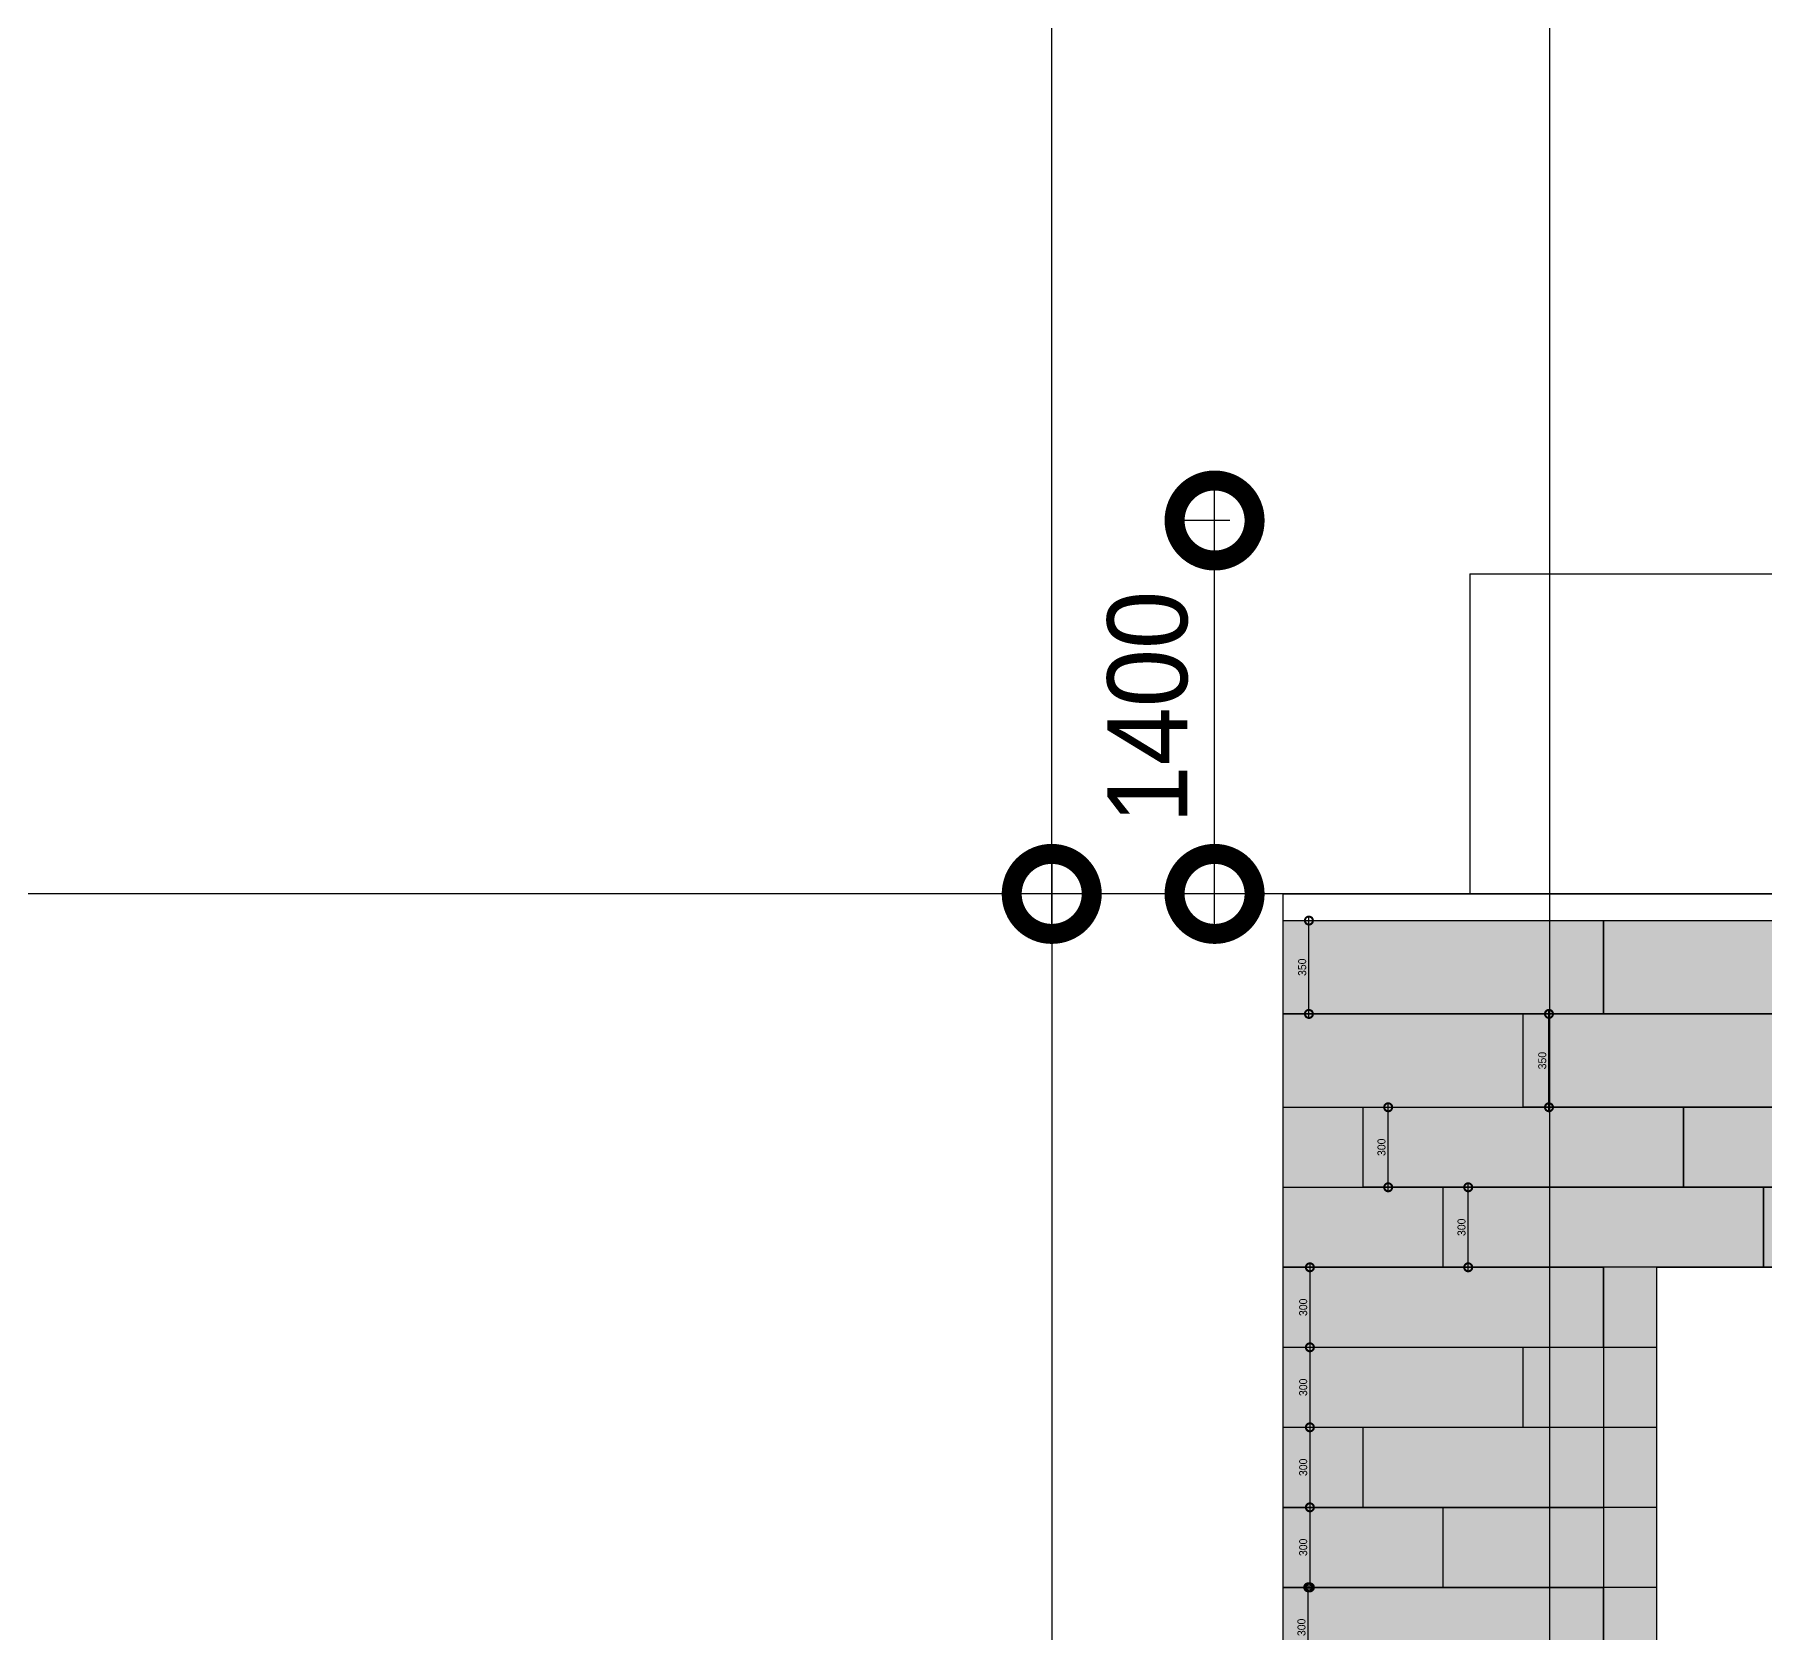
# Model space of a CAD drawing. Extents: x -430745 to 210250, y 0 to 148500.
# Drawn here: x 38414 to 44903, y 42306 to 48301 of the extents above; entities that cross this region are included whole.
import ezdxf

# ---------------------------------------------------------------- set-up
doc = ezdxf.new("R2010")
doc.units = 0
doc.header["$LTSCALE"] = 250
doc.header["$MEASUREMENT"] = 0
doc.layers.get('0').update_dxf_attribs({"linetype": 'CONTINUOUS'})
doc.layers.get('Defpoints').update_dxf_attribs({"linetype": 'CONTINUOUS'})
for name, color, linetype in [('A-CEN', 1, 'CONTINUOUS'), ('A-DIM', 7, 'CONTINUOUS'), ('A-ELE-2', 2, 'CONTINUOUS'), ('A-ELE-253', 253, 'CONTINUOUS'), ('A-ELE-8 해치', 8, 'CONTINUOUS'), ('A-ELE-8 해치(세로)', 8, 'CONTINUOUS'), ('A-ETC-GLASS HANDRIAL', 5, 'CONTINUOUS')]:
    doc.layers.add(name, color=color, linetype=linetype)
doc.layers.add('NOPLOT', color=193, linetype='CONTINUOUS', plot=False)
doc.styles.add('Gdim', font='')
doc.styles.get('Gdim').set_extended_font_data('Dotum')
doc.dimstyles.new('Gdim100', dxfattribs={"dimscale": 100, "dimtxt": 3, "dimasz": 6, "dimexe": 1.5, "dimexo": 2, "dimgap": 1, "dimtad": 1, "dimdec": 0, "dimzin": 0, "dimdsep": 46, "dimtxsty": 'Gdim', "dimblk": 'DOTSMALL', "dimcen": 1.5, "dimdle": 1.5, "dimclrd": 1, "dimclre": 1, "dimclrt": 256, "dimazin": 0, "dimtfac": 1, "dimtdec": 0, "dimtix": 1, "dimtmove": 2, "dimatfit": 3, "dimldrblk": 'DOTSMALL', "dimfxl": 1.5, "dimtolj": 1, "dimtzin": 0, "dimlwd": -1, "dimlwe": -1, "dimarcsym": 0})

# ---------------------------------------------------------------- blocks, each defined once
blk = doc.blocks.new('A-CEN-EAST1')
at = {"layer": 'A-CEN'}
blk.add_line((14764420.5, -289571.4, 0), (14764420.5, -182238.1, 0), dxfattribs=at)
at = {"layer": 'A-CEN', "elevation": 0}
blk.add_lwpolyline([(14843720.5, -265075.9), (14740192.8, -265075.9)], dxfattribs=at)
blk = doc.blocks.new('_DotSmall')
at = {"color": 0, "linetype": 'ByBlock', "const_width": 0.5}
blk.add_lwpolyline([(-0.0625, 0, 1), (0.0625, 0, 1)], format="xyb", close=True, dxfattribs=at)
blk = doc.blocks.new('*D11')
at = {"layer": 'Defpoints', "color": 0, "transparency": 16777216}
for p in [(43095.3, 45078.9), (42227.3, 37728.9), (43095.3, 37728.9)]:
    blk.add_point(p, dxfattribs=at)
at = {"layer": 'NOPLOT', "color": 1, "transparency": 16777216}
for p, q in [((42227.3, 45228.9), (42227.3, 37578.9)), ((42895.3, 45078.9), (42077.3, 45078.9)), ((42895.3, 37728.9), (42077.3, 37728.9))]:
    blk.add_line(p, q, dxfattribs=at)
at = {"layer": 'NOPLOT', "color": 1, "transparency": 16777216, "xscale": 600, "yscale": 600, "zscale": 600}
for p, rotation in [((42227.3, 45078.9), 90), ((42227.3, 37728.9), 270)]:
    blk.add_blockref('_DotSmall', p, dxfattribs=dict(at, rotation=rotation))
at = {"layer": 'NOPLOT', "transparency": 16777216, "insert": (41977, 41403.9), "char_height": 300, "attachment_point": 5, "rotation": 90, "style": 'Gdim'}
blk.add_mtext('\\A1;7350', dxfattribs=at)
blk = doc.blocks.new('*D12')
at = {"layer": 'Defpoints', "color": 0, "transparency": 16777216}
for p in [(42227.3, 53178.9), (56595.3, 53178.9), (43095.3, 45078.9)]:
    blk.add_point(p, dxfattribs=at)
at = {"layer": 'NOPLOT', "color": 1, "transparency": 16777216}
for p, q in [((42227.3, 44928.9), (42227.3, 53328.9)), ((56395.3, 53178.9), (42077.3, 53178.9)), ((42895.3, 45078.9), (42077.3, 45078.9))]:
    blk.add_line(p, q, dxfattribs=at)
at = {"layer": 'NOPLOT', "color": 1, "transparency": 16777216, "xscale": 600, "yscale": 600, "zscale": 600}
for p, rotation in [((42227.3, 53178.9), 90), ((42227.3, 45078.9), 270)]:
    blk.add_blockref('_DotSmall', p, dxfattribs=dict(at, rotation=rotation))
at = {"layer": 'NOPLOT', "transparency": 16777216, "insert": (41977, 49128.9), "char_height": 300, "attachment_point": 5, "rotation": 90, "style": 'Gdim'}
blk.add_mtext('\\A1;8100', dxfattribs=at)
blk = doc.blocks.new('*D14')
at = {"layer": 'Defpoints', "color": 0, "transparency": 16777216}
for p in [(42837.9, 46478.9), (43095.3, 46478.9), (43095.3, 45078.9)]:
    blk.add_point(p, dxfattribs=at)
at = {"layer": 'NOPLOT', "color": 1, "transparency": 16777216}
for p, q in [((42837.9, 44928.9), (42837.9, 46628.9)), ((42895.3, 46478.9), (42687.9, 46478.9)), ((42895.3, 45078.9), (42687.9, 45078.9))]:
    blk.add_line(p, q, dxfattribs=at)
at = {"layer": 'NOPLOT', "color": 1, "transparency": 16777216, "xscale": 600, "yscale": 600, "zscale": 600}
for p, rotation in [((42837.9, 46478.9), 90), ((42837.9, 45078.9), 270)]:
    blk.add_blockref('_DotSmall', p, dxfattribs=dict(at, rotation=rotation))
at = {"layer": 'NOPLOT', "transparency": 16777216, "insert": (42587.7, 45778.9), "char_height": 300, "attachment_point": 5, "rotation": 90, "style": 'Gdim'}
blk.add_mtext('\\A1;1400', dxfattribs=at)
blk = doc.blocks.new('*D101')
at = {"layer": 'Defpoints', "color": 0, "transparency": 16777216}
for p in [(0, 350), (96.2, 350), (0, 0)]:
    blk.add_point(p, dxfattribs=at)
at = {"layer": 'NOPLOT', "color": 1, "transparency": 16777216}
for p, q in [((20, 350), (111.2, 350)), ((96.2, -15), (96.2, 365)), ((20, 0), (111.2, 0))]:
    blk.add_line(p, q, dxfattribs=at)
at = {"layer": 'NOPLOT', "color": 1, "transparency": 16777216, "xscale": 60, "yscale": 60, "zscale": 60}
for p, rotation in [((96.2, 350), 90), ((96.2, 0), 270)]:
    blk.add_blockref('_DotSmall', p, dxfattribs=dict(at, rotation=rotation))
at = {"layer": 'NOPLOT', "transparency": 16777216, "insert": (71.1, 175), "char_height": 30, "attachment_point": 5, "rotation": 90, "style": 'Gdim'}
blk.add_mtext('\\A1;350', dxfattribs=at)
blk = doc.blocks.new('*D84')
at = {"layer": 'Defpoints', "color": 0, "transparency": 16777216}
for p in [(0, 300), (93.4, 300), (0, 0)]:
    blk.add_point(p, dxfattribs=at)
at = {"layer": 'NOPLOT', "color": 1, "transparency": 16777216}
for p, q in [((20, 300), (108.4, 300)), ((93.4, -15), (93.4, 315)), ((20, 0), (108.4, 0))]:
    blk.add_line(p, q, dxfattribs=at)
at = {"layer": 'NOPLOT', "color": 1, "transparency": 16777216, "xscale": 60, "yscale": 60, "zscale": 60}
for p, rotation in [((93.4, 300), 90), ((93.4, 0), 270)]:
    blk.add_blockref('_DotSmall', p, dxfattribs=dict(at, rotation=rotation))
at = {"layer": 'NOPLOT', "transparency": 16777216, "insert": (68.4, 150), "char_height": 30, "attachment_point": 5, "rotation": 90, "style": 'Gdim'}
blk.add_mtext('\\A1;300', dxfattribs=at)
blk = doc.blocks.new('*D103')
at = {"layer": 'Defpoints', "color": 0, "transparency": 16777216}
for p in [(0, 350), (96.2, 350), (0, 0)]:
    blk.add_point(p, dxfattribs=at)
at = {"layer": 'NOPLOT', "color": 1, "transparency": 16777216}
for p, q in [((20, 350), (111.2, 350)), ((96.2, -15), (96.2, 365)), ((20, 0), (111.2, 0))]:
    blk.add_line(p, q, dxfattribs=at)
at = {"layer": 'NOPLOT', "color": 1, "transparency": 16777216, "xscale": 60, "yscale": 60, "zscale": 60}
for p, rotation in [((96.2, 350), 90), ((96.2, 0), 270)]:
    blk.add_blockref('_DotSmall', p, dxfattribs=dict(at, rotation=rotation))
at = {"layer": 'NOPLOT', "transparency": 16777216, "insert": (71.1, 175), "char_height": 30, "attachment_point": 5, "rotation": 90, "style": 'Gdim'}
blk.add_mtext('\\A1;350', dxfattribs=at)
blk = doc.blocks.new('*D86')
at = {"layer": 'Defpoints', "color": 0, "transparency": 16777216}
for p in [(0, 300), (93.4, 300), (0, 0)]:
    blk.add_point(p, dxfattribs=at)
at = {"layer": 'NOPLOT', "color": 1, "transparency": 16777216}
for p, q in [((20, 300), (108.4, 300)), ((93.4, -15), (93.4, 315)), ((20, 0), (108.4, 0))]:
    blk.add_line(p, q, dxfattribs=at)
at = {"layer": 'NOPLOT', "color": 1, "transparency": 16777216, "xscale": 60, "yscale": 60, "zscale": 60}
for p, rotation in [((93.4, 300), 90), ((93.4, 0), 270)]:
    blk.add_blockref('_DotSmall', p, dxfattribs=dict(at, rotation=rotation))
at = {"layer": 'NOPLOT', "transparency": 16777216, "insert": (68.4, 150), "char_height": 30, "attachment_point": 5, "rotation": 90, "style": 'Gdim'}
blk.add_mtext('\\A1;300', dxfattribs=at)
blk = doc.blocks.new('*D116')
at = {"layer": 'Defpoints', "color": 0, "transparency": 16777216}
for p in [(0, 1200), (0, 900), (99.9, 900)]:
    blk.add_point(p, dxfattribs=at)
at = {"layer": 'NOPLOT', "color": 1, "transparency": 16777216}
for p, q in [((20, 1200), (114.9, 1200)), ((99.9, 1215), (99.9, 885)), ((20, 900), (114.9, 900))]:
    blk.add_line(p, q, dxfattribs=at)
at = {"layer": 'NOPLOT', "color": 1, "transparency": 16777216, "xscale": 60, "yscale": 60, "zscale": 60}
for p, rotation in [((99.9, 1200), 90), ((99.9, 900), 270)]:
    blk.add_blockref('_DotSmall', p, dxfattribs=dict(at, rotation=rotation))
at = {"layer": 'NOPLOT', "transparency": 16777216, "insert": (74.9, 1050), "char_height": 30, "attachment_point": 5, "rotation": 90, "style": 'Gdim'}
blk.add_mtext('\\A1;300', dxfattribs=at)
blk = doc.blocks.new('*D117')
at = {"layer": 'Defpoints', "color": 0, "transparency": 16777216}
for p in [(0, 900), (0, 600), (99.9, 600)]:
    blk.add_point(p, dxfattribs=at)
at = {"layer": 'NOPLOT', "color": 1, "transparency": 16777216}
for p, q in [((99.9, 915), (99.9, 585)), ((20, 900), (114.9, 900)), ((20, 600), (114.9, 600))]:
    blk.add_line(p, q, dxfattribs=at)
at = {"layer": 'NOPLOT', "color": 1, "transparency": 16777216, "xscale": 60, "yscale": 60, "zscale": 60}
for p, rotation in [((99.9, 900), 90), ((99.9, 600), 270)]:
    blk.add_blockref('_DotSmall', p, dxfattribs=dict(at, rotation=rotation))
at = {"layer": 'NOPLOT', "transparency": 16777216, "insert": (74.9, 750), "char_height": 30, "attachment_point": 5, "rotation": 90, "style": 'Gdim'}
blk.add_mtext('\\A1;300', dxfattribs=at)
blk = doc.blocks.new('*D118')
at = {"layer": 'Defpoints', "color": 0, "transparency": 16777216}
for p in [(0, 600), (0, 300), (99.9, 300)]:
    blk.add_point(p, dxfattribs=at)
at = {"layer": 'NOPLOT', "color": 1, "transparency": 16777216}
for p, q in [((20, 600), (114.9, 600)), ((99.9, 615), (99.9, 285)), ((20, 300), (114.9, 300))]:
    blk.add_line(p, q, dxfattribs=at)
at = {"layer": 'NOPLOT', "color": 1, "transparency": 16777216, "xscale": 60, "yscale": 60, "zscale": 60}
for p, rotation in [((99.9, 600), 90), ((99.9, 300), 270)]:
    blk.add_blockref('_DotSmall', p, dxfattribs=dict(at, rotation=rotation))
at = {"layer": 'NOPLOT', "transparency": 16777216, "insert": (74.9, 450), "char_height": 30, "attachment_point": 5, "rotation": 90, "style": 'Gdim'}
blk.add_mtext('\\A1;300', dxfattribs=at)
blk = doc.blocks.new('*D119')
at = {"layer": 'Defpoints', "color": 0, "transparency": 16777216}
for p in [(0, 300), (0, 0), (99.9, 0)]:
    blk.add_point(p, dxfattribs=at)
at = {"layer": 'NOPLOT', "color": 1, "transparency": 16777216}
for p, q in [((20, 300), (114.9, 300)), ((99.9, 315), (99.9, -15)), ((20, 0), (114.9, 0))]:
    blk.add_line(p, q, dxfattribs=at)
at = {"layer": 'NOPLOT', "color": 1, "transparency": 16777216, "xscale": 60, "yscale": 60, "zscale": 60}
for p, rotation in [((99.9, 300), 90), ((99.9, 0), 270)]:
    blk.add_blockref('_DotSmall', p, dxfattribs=dict(at, rotation=rotation))
at = {"layer": 'NOPLOT', "transparency": 16777216, "insert": (74.9, 150), "char_height": 30, "attachment_point": 5, "rotation": 90, "style": 'Gdim'}
blk.add_mtext('\\A1;300', dxfattribs=at)
blk = doc.blocks.new('*D88')
at = {"layer": 'Defpoints', "color": 0, "transparency": 16777216}
for p in [(0, 300), (93.4, 300), (0, 0)]:
    blk.add_point(p, dxfattribs=at)
at = {"layer": 'NOPLOT', "color": 1, "transparency": 16777216}
for p, q in [((20, 300), (108.4, 300)), ((93.4, -15), (93.4, 315)), ((20, 0), (108.4, 0))]:
    blk.add_line(p, q, dxfattribs=at)
at = {"layer": 'NOPLOT', "color": 1, "transparency": 16777216, "xscale": 60, "yscale": 60, "zscale": 60}
for p, rotation in [((93.4, 300), 90), ((93.4, 0), 270)]:
    blk.add_blockref('_DotSmall', p, dxfattribs=dict(at, rotation=rotation))
at = {"layer": 'NOPLOT', "transparency": 16777216, "insert": (68.4, 150), "char_height": 30, "attachment_point": 5, "rotation": 90, "style": 'Gdim'}
blk.add_mtext('\\A1;300', dxfattribs=at)
blk = doc.blocks.new('*U100')
for p, q in [((0, 0), (0, 350)), ((1200, 0), (1200, 350))]:
    blk.add_line(p, q)
at = {"layer": 'NOPLOT'}
for points in [[(0, 350), (1200, 350), (1200, 0), (0, 0)], [(1200, 350), (2400, 350), (2400, 0), (1200, 0)]]:
    blk.add_lwpolyline(points, close=True, dxfattribs=at)
dim = blk.add_linear_dim(base=(96.2, 350), p1=(0, 0), p2=(0, 350), angle=90, dimstyle='Gdim100', override={"dimscale": 10, "dimarcsym": 1}, dxfattribs=at)
dim.commit()
dim.dimension.update_dxf_attribs({"geometry": '*D101', "text_midpoint": (71.1, 175)})
blk = doc.blocks.new('*U83')
for p, q in [((0, 0), (0, 300)), ((1200, 0), (1200, 300))]:
    blk.add_line(p, q)
at = {"layer": 'NOPLOT'}
for points in [[(0, 300), (1200, 300), (1200, 0), (0, 0)], [(1200, 300), (2400, 300), (2400, 0), (1200, 0)]]:
    blk.add_lwpolyline(points, close=True, dxfattribs=at)
dim = blk.add_linear_dim(base=(93.4, 300), p1=(0, 0), p2=(0, 300), angle=90, dimstyle='Gdim100', override={"dimscale": 10, "dimarcsym": 1}, dxfattribs=at)
dim.commit()
dim.dimension.update_dxf_attribs({"geometry": '*D84', "text_midpoint": (68.4, 150)})
blk = doc.blocks.new('*U102')
blk.add_line((0, 0), (0, 350))
at = {"layer": 'NOPLOT'}
blk.add_lwpolyline([(0, 350), (1200, 350), (1200, 0), (0, 0)], close=True, dxfattribs=at)
dim = blk.add_linear_dim(base=(96.2, 350), p1=(0, 0), p2=(0, 350), angle=90, dimstyle='Gdim100', override={"dimscale": 10, "dimarcsym": 1}, dxfattribs=at)
dim.commit()
dim.dimension.update_dxf_attribs({"geometry": '*D103', "text_midpoint": (71.1, 175)})
blk = doc.blocks.new('*U85')
for p, q in [((0, 0), (0, 300)), ((1200, 0), (1200, 300))]:
    blk.add_line(p, q)
at = {"layer": 'NOPLOT'}
for points in [[(0, 300), (1200, 300), (1200, 0), (0, 0)], [(1200, 300), (2400, 300), (2400, 0), (1200, 0)]]:
    blk.add_lwpolyline(points, close=True, dxfattribs=at)
dim = blk.add_linear_dim(base=(93.4, 300), p1=(0, 0), p2=(0, 300), angle=90, dimstyle='Gdim100', override={"dimscale": 10, "dimarcsym": 1}, dxfattribs=at)
dim.commit()
dim.dimension.update_dxf_attribs({"geometry": '*D86', "text_midpoint": (68.4, 150)})
blk = doc.blocks.new('*U115')
for p, q in [((0, 900), (0, 1200)), ((1200, 900), (1200, 1200)), ((900, 600), (900, 900)), ((300, 300), (300, 600)), ((600, 0), (600, 300))]:
    blk.add_line(p, q)
at = {"layer": 'NOPLOT'}
for p, q in [((0, 900), (1200, 900)), ((0, 600), (1200, 600)), ((0, 300), (1200, 300))]:
    blk.add_line(p, q, dxfattribs=at)
blk.add_lwpolyline([(0, 1200), (1200, 1200), (1200, 0), (0, 0)], close=True, dxfattribs=at)
for base, p1, p2, picture, middle in [((99.9, 900), (0, 1200), (0, 900), '*D116', (74.9, 1050)), ((99.9, 600), (0, 900), (0, 600), '*D117', (74.9, 750)), ((99.9, 300), (0, 600), (0, 300), '*D118', (74.9, 450)), ((99.9, 0), (0, 300), (0, 0), '*D119', (74.9, 150))]:
    dim = blk.add_linear_dim(base=base, p1=p1, p2=p2, angle=90, dimstyle='Gdim100', override={"dimscale": 10, "dimarcsym": 1}, dxfattribs=at)
    dim.commit()
    dim.dimension.update_dxf_attribs({"geometry": picture, "text_midpoint": middle})
blk = doc.blocks.new('*U87')
for p, q in [((0, 0), (0, 300)), ((1200, 0), (1200, 300))]:
    blk.add_line(p, q)
at = {"layer": 'NOPLOT'}
blk.add_lwpolyline([(0, 300), (1200, 300), (1200, 0), (0, 0)], close=True, dxfattribs=at)
dim = blk.add_linear_dim(base=(93.4, 300), p1=(0, 0), p2=(0, 300), angle=90, dimstyle='Gdim100', override={"dimscale": 10, "dimarcsym": 1}, dxfattribs=at)
dim.commit()
dim.dimension.update_dxf_attribs({"geometry": '*D88', "text_midpoint": (68.4, 150)})

msp = doc.modelspace()

# ---------------------------------------------------------------- hatches: boundary and pattern name
at = {"layer": 'A-ELE-253'}
h = msp.add_hatch(dxfattribs=at)
h.set_pattern_fill('AR-CONC', color=256, scale=3)
h.set_pattern_definition([(50, (0, 44926), (546.554, -47.8173), [57.15, -628.65]), (355, (0, 44926), (-105.7285, 573.17), [45.72, -502.92]), (100.451, (45.55, 44922), (440.8275, 525.35), [48.57, -534.27]), (46.1842, (0, 45078.4), (813.237, -126.127), [85.725, -942.975]), (96.6356, (67.8, 45067.9), (712.213, 742.2767), [72.855, -801.405]), (351.184, (0, 45078.4), (712.214, 742.2754), [68.58, -754.38]), (21, (76.2, 45040.3), (454.8446, -306.7966), [57.15, -628.65]), (326, (76.2, 45040.3), (185.406, 552.564), [45.72, -502.92]), (71.4514, (114.1, 45014.7), (640.2495, 245.7686), [48.57, -534.27]), (37.5, (0, 44925.98), (9.2658, 253.6651), [0, -496.824, 0, -510.54, 0, -504.825]), (7.5, (0, 44925.98), (200.459, 300.5417), [0, -291.084, 0, -485.394, 0, -192.405]), (327.5, (-169.93, 44925.98), (406.7718, -17.18623), [0, -190.5, 0, -594.36, 0, -788.67]), (317.5, (-246.13, 44926), (444.3875, 76.2795), [0, -247.65, 0, -394.716, 0, -560.07])])
h.paths.add_polyline_path([(103995.3, 37506), (105470.3, 37628.9), (105470.3, 44978.9), (43095.3, 44978.9), (43095.3, 36928.9), (43095.3, 36928.9), (44495.3, 37006.7), (44495.3, 43678.9), (103995.3, 43678.9)])
at = {"layer": 'A-ELE-8 해치'}
h = msp.add_hatch(dxfattribs=at)
h.set_pattern_fill('_USER', color=256, scale=300, pattern_type=0)
h.set_pattern_definition([(0, (44495.25, 43678.93), (0, 300), [])])
h.paths.add_polyline_path([(44495.3, 43678.9), (43095.3, 43678.9), (43095.3, 42178.9), (44495.3, 42178.9)])
h.paths.add_polyline_path([(46826.8, 43678.9), (45693.7, 43678.9), (45693.7, 42178.9), (46826.8, 42178.9)])
h.paths.add_polyline_path([(49156.8, 43678.9), (48023.7, 43678.9), (48023.7, 42178.9), (49156.8, 42178.9)])
h.paths.add_polyline_path([(51486.8, 43678.9), (50353.7, 43678.9), (50353.7, 42178.9), (51486.8, 42178.9)])
h.paths.add_polyline_path([(53816.8, 43678.9), (52683.7, 43678.9), (52683.7, 42178.9), (53816.8, 42178.9)])
h.paths.add_polyline_path([(56146.8, 43678.9), (55013.7, 43678.9), (55013.7, 42178.9), (56146.8, 42178.9)])
h.paths.add_polyline_path([(58476.8, 43678.9), (57343.7, 43678.9), (57343.7, 42178.9), (58476.8, 42178.9)])
h.paths.add_polyline_path([(60806.8, 43678.9), (59673.7, 43678.9), (59673.7, 42178.9), (60806.8, 42178.9)])
h.paths.add_polyline_path([(63136.8, 43678.9), (62003.7, 43678.9), (62003.7, 42178.9), (63136.8, 42178.9)])
h.paths.add_polyline_path([(65466.8, 43678.9), (64333.7, 43678.9), (64333.7, 42178.9), (65466.8, 42178.9)])
h.paths.add_polyline_path([(67796.8, 43678.9), (66663.7, 43678.9), (66663.7, 42178.9), (67796.8, 42178.9)])
h.paths.add_polyline_path([(70126.8, 43678.9), (68993.7, 43678.9), (68993.7, 42178.9), (70126.8, 42178.9)])
h.paths.add_polyline_path([(72456.8, 43678.9), (71323.7, 43678.9), (71323.7, 42178.9), (72456.8, 42178.9)])
h.paths.add_polyline_path([(74786.8, 43678.9), (73653.7, 43678.9), (73653.7, 42178.9), (74786.8, 42178.9)])
h.paths.add_polyline_path([(77116.8, 43678.9), (75983.7, 43678.9), (75983.7, 42178.9), (77116.8, 42178.9)])
h.paths.add_polyline_path([(79446.8, 43678.9), (78313.7, 43678.9), (78313.7, 42178.9), (79446.8, 42178.9)])
h.paths.add_polyline_path([(81776.8, 43678.9), (80643.7, 43678.9), (80643.7, 42178.9), (81776.8, 42178.9)])
h.paths.add_polyline_path([(84106.8, 43678.9), (82973.7, 43678.9), (82973.7, 42178.9), (84106.8, 42178.9)])
h.paths.add_polyline_path([(86436.8, 43678.9), (85303.7, 43678.9), (85303.7, 42178.9), (86436.8, 42178.9)])
h.paths.add_polyline_path([(88766.8, 43678.9), (87633.7, 43678.9), (87633.7, 42178.9), (88766.8, 42178.9)])
h.paths.add_polyline_path([(91096.8, 43678.9), (89963.7, 43678.9), (89963.7, 42178.9), (91096.8, 42178.9)])
h.paths.add_polyline_path([(93426.8, 43678.9), (92293.7, 43678.9), (92293.7, 42178.9), (93426.8, 42178.9)])
h.paths.add_polyline_path([(95756.8, 43678.9), (94623.7, 43678.9), (94623.7, 42178.9), (95756.8, 42178.9)])
h.paths.add_polyline_path([(98086.8, 43678.9), (96953.7, 43678.9), (96953.7, 42178.9), (98086.8, 42178.9)])
h.paths.add_polyline_path([(100416.8, 43678.9), (99283.7, 43678.9), (99283.7, 42178.9), (100416.8, 42178.9)])
h.paths.add_polyline_path([(102746.8, 43678.9), (101613.7, 43678.9), (101613.7, 42178.9), (102746.8, 42178.9)])
h.paths.add_polyline_path([(105470.3, 43678.9), (103995.3, 43678.9), (103995.3, 42178.9), (105470.3, 42178.9)])

# ---------------------------------------------------------------- linework, layer by layer
at = {"layer": 'A-ELE-2'}
for p, q in [((43095.3, 36928.9), (43095.3, 45078.9)), ((43095.3, 45078.9), (105470.3, 45078.9)), ((43095.3, 44978.9), (105470.3, 44978.9)), ((44495.3, 37006.7), (44495.3, 43678.9)), ((44495.3, 43678.9), (103995.3, 43678.9))]:
    msp.add_line(p, q, dxfattribs=at)
at = {"layer": 'A-ELE-8 해치'}
for p, q in [((43095.3, 44628.9), (105470.3, 44628.9)), ((43095.3, 44278.9), (105470.3, 44278.9)), ((43095.3, 43978.9), (105470.3, 43978.9)), ((44495.3, 43678.9), (43095.3, 43678.9))]:
    msp.add_line(p, q, dxfattribs=at)
at = {"layer": 'A-ETC-GLASS HANDRIAL'}
for q in [(43795.3, 45078.9), (104695.3, 46278.9)]:
    msp.add_line((43795.3, 46278.9), q, dxfattribs=at)

# ---------------------------------------------------------------- block references
at = {"layer": 'A-DIM'}
msp.add_blockref('A-CEN-EAST1', (-14720325.2, 310154.8), dxfattribs=at)
at = {"layer": 'A-ELE-8 해치(세로)'}
for name, p in [('*U100', (43095.3, 44628.9)), ('*U102', (43995.3, 44278.9)), ('*U83', (43395.3, 43978.9)), ('*U85', (43695.3, 43678.9)), ('*U115', (43095.3, 42478.9)), ('*U87', (43095.3, 42178.9))]:
    msp.add_blockref(name, p, dxfattribs=at)

# ---------------------------------------------------------------- dimensions: what is measured, and where the dimension line sits
at = {"layer": 'NOPLOT'}
for base, p2, picture, middle in [((42227.3, 53178.9), (56595.3, 53178.9), '*D12', (41977, 49128.9)), ((42837.9, 46478.9), (43095.3, 46478.9), '*D14', (42587.7, 45778.9)), ((42227.3, 37728.9), (43095.3, 37728.9), '*D11', (41977, 41403.9))]:
    dim = msp.add_linear_dim(base=base, p1=(43095.3, 45078.9), p2=p2, angle=90, dimstyle='Gdim100', dxfattribs=at)
    dim.commit()
    dim.dimension.update_dxf_attribs({"geometry": picture, "text_midpoint": middle})

doc.saveas('drawing.dxf')
